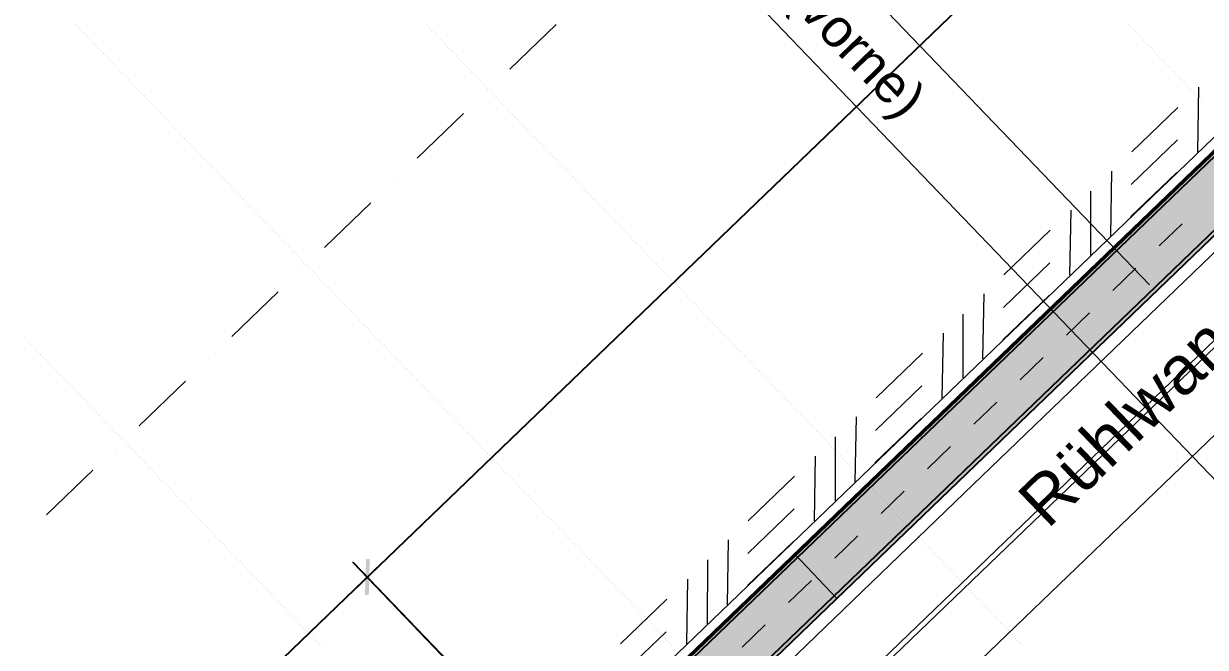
# Model space of a CAD drawing. Header units: metres. Extents: x 2687650.8 to 2687727.1, y 1234407.3 to 1234484.3.
# Drawn here: x 2687691.547 to 2687696.216, y 1234458.592 to 1234461.055 of the extents above; entities that cross this region are included whole.
import ezdxf

# ---------------------------------------------------------------- set-up
doc = ezdxf.new("R2010")
doc.units = ezdxf.units.M
for name, color, linetype in [('PDF_0', 7, 'Continuous'), ('PDF_A__BEML', 7, 'Continuous'), ('PDF_Ebene 2', 7, 'Continuous'), ('PDF_Text', 7, 'Continuous'), ('PDF_TITELBL_1', 7, 'Continuous')]:
    doc.layers.add(name, color=color, linetype=linetype)
for name, color, linetype, true_color in [('PDF__Parzellengrenze', 7, 'Continuous', 0x7f7f7f), ('PDF_E_Schnitte_1_50', 7, 'Continuous', 0x7f7f7f), ('PDF_Farbe71', 7, 'Continuous', 0xbfff7f)]:
    doc.layers.add(name, color=color, linetype=linetype, true_color=true_color)
doc.styles.add('PDF Arial', font='arial.ttf')

# ---------------------------------------------------------------- blocks, each defined once
blk = doc.blocks.new('A$C1c84ec86')
at = {"layer": 'PDF_0', "transparency": 33554559}
blk.add_hatch(color=256, dxfattribs=at).paths.add_polyline_path([(2530.1, 3413.61), (2520.15, 3423.77), (2519.09, 3422.71), (2529.04, 3412.55)])
at = {"layer": 'PDF_Farbe71', "transparency": 33554559}
blk.add_hatch(color=256, dxfattribs=at).paths.add_polyline_path([(2659.22, 4084.18), (2635.3, 4084.18), (2635.3, 3418.05), (2659.22, 3418.05)])
at = {"layer": 'PDF_0', "lineweight": 18}
blk.add_lwpolyline([(2631.27, 3398.79), (2631.27, 3856.21), (2631.27, 4186.21), (2384.26, 4186.21)], dxfattribs=at)
at = {"layer": 'PDF__Parzellengrenze', "lineweight": 18}
for points in [[(2418.97, 3597.76), (2418.97, 3623.16)], [(2418.97, 3585.06), (2418.97, 3585.06)], [(2418.97, 3546.96), (2418.97, 3572.36)], [(2418.97, 3534.26), (2418.97, 3534.26)], [(2418.97, 3496.16), (2418.97, 3521.56)], [(2418.97, 3483.46), (2418.97, 3483.46)], [(2418.97, 3445.36), (2418.97, 3470.76)], [(2418.97, 3432.66), (2418.97, 3432.66)], [(2418.97, 3394.56), (2418.97, 3419.96)], [(2418.97, 3381.86), (2418.97, 3381.86)], [(2418.97, 3343.76), (2418.97, 3369.16)]]:
    blk.add_lwpolyline(points, dxfattribs=at)
at = {"layer": 'PDF_A__BEML', "lineweight": 25}
for points in [[(2524.59, 3410.22), (2524.59, 4194.25)], [(2524.59, 3160.03), (2524.59, 3426.1)], [(2571.37, 3418.05), (2516.55, 3418.05), (2579.84, 3418.05)]]:
    blk.add_lwpolyline(points, dxfattribs=at)
at = {"layer": 'PDF_E_Schnitte_1_50', "color": 7, "lineweight": 50}
blk.add_lwpolyline([(2635.3, 3199.82), (2635.3, 4186.21), (2384.26, 4186.21)], dxfattribs=at)
at = {"layer": 'PDF_E_Schnitte_1_50', "lineweight": 18}
for points in [[(2635.3, 4186.21), (2635.3, 4134.77), (2635.3, 4099.84), (2635.3, 4064.71), (2635.3, 4029.78), (2635.3, 3994.86), (2635.3, 3959.72), (2635.3, 3924.79), (2635.3, 3889.66), (2635.3, 3854.73), (2635.3, 3819.8), (2635.3, 3784.67), (2635.3, 3749.74), (2635.3, 3714.6), (2635.3, 3679.68), (2635.3, 3644.75), (2635.3, 3609.62), (2635.3, 3574.69), (2635.3, 3539.76), (2635.3, 3504.63), (2635.3, 3469.7)], [(3109.01, 3438.16), (2664.3, 3438.16), (2664.08, 3611.1), (2664.08, 4186.21)], [(2689.06, 4186.21), (2689.06, 3465.26), (3109.01, 3465.26)], [(2691.18, 4186.21), (2691.18, 3465.26)], [(2716.15, 4186.21), (2716.15, 3465.26)], [(2631.06, 3770.91), (2612.86, 3789.11)], [(2612.86, 3777.47), (2612.86, 3752.28)], [(2621.96, 3768.58), (2621.96, 3743.18)], [(2631.06, 3759.48), (2631.06, 3734.08)], [(2631.06, 3723.28), (2612.86, 3741.27)], [(2631.06, 3712.28), (2612.86, 3729.84)], [(2631.06, 3700.85), (2612.86, 3719.05)], [(2612.86, 3707.62), (2612.86, 3682.22)], [(2621.96, 3698.52), (2621.96, 3673.12)], [(2631.06, 3689.42), (2631.06, 3664.01)], [(2631.06, 3653.22), (2612.86, 3671.42)], [(2631.06, 3642.42), (2612.86, 3659.78)], [(2631.06, 3630.78), (2612.86, 3648.99)], [(2612.86, 3637.56), (2612.86, 3612.16)], [(2621.96, 3628.45), (2621.96, 3603.05)], [(2631.06, 3619.35), (2631.06, 3593.95)], [(2631.06, 3583.16), (2612.86, 3601.36)], [(2631.06, 3572.36), (2612.86, 3589.93)], [(2631.06, 3560.93), (2612.86, 3578.92)], [(2612.86, 3567.49), (2612.86, 3542.09)], [(2621.96, 3558.39), (2621.96, 3532.99)], [(2631.06, 3549.29), (2631.06, 3524.1)], [(2659.22, 3546.11), (2635.3, 3546.11)], [(2631.06, 3513.09), (2612.86, 3531.3)], [(2631.06, 3502.3), (2612.86, 3519.87)], [(2631.06, 3490.87), (2612.86, 3508.86)], [(2612.86, 3497.43), (2612.86, 3472.03)], [(2621.96, 3488.33), (2621.96, 3463.14)]]:
    blk.add_lwpolyline(points, dxfattribs=at)
at = {"layer": 'PDF_E_Schnitte_1_50', "color": 160, "lineweight": 25, "true_color": 0x3333ff}
for points in [[(2659.22, 3168.07), (2659.22, 4186.21), (2635.3, 4186.21), (2635.3, 3168.07)], [(2636.78, 4186.21), (2636.78, 3168.07)], [(2657.73, 3168.07), (2657.73, 4186.21)]]:
    blk.add_lwpolyline(points, dxfattribs=at)
at = {"layer": 'PDF_E_Schnitte_1_50', "color": 7, "lineweight": 20}
for points in [[(2647.15, 3753.34), (2647.15, 3753.34)], [(2647.15, 3734.29), (2647.15, 3746.99)], [(2647.15, 3727.94), (2647.15, 3727.94)], [(2647.15, 3708.89), (2647.15, 3721.59)], [(2647.15, 3702.54), (2647.15, 3702.54)], [(2647.15, 3683.49), (2647.15, 3696.19)], [(2647.15, 3677.14), (2647.15, 3677.14)], [(2647.15, 3658.09), (2647.15, 3670.79)], [(2647.15, 3651.74), (2647.15, 3651.74)], [(2647.15, 3632.69), (2647.15, 3645.39)], [(2647.15, 3626.34), (2647.15, 3626.34)], [(2647.15, 3607.29), (2647.15, 3619.99)], [(2647.15, 3600.94), (2647.15, 3600.94)], [(2647.15, 3581.89), (2647.15, 3594.59)], [(2647.15, 3575.54), (2647.15, 3575.54)], [(2647.15, 3556.49), (2647.15, 3569.19)], [(2647.15, 3550.14), (2647.15, 3550.14)], [(2647.15, 3531.09), (2647.15, 3543.79)], [(2647.15, 3524.74), (2647.15, 3524.74)], [(2647.15, 3505.69), (2647.15, 3518.39)]]:
    blk.add_lwpolyline(points, dxfattribs=at)
at = {"layer": 'PDF_Ebene 2', "lineweight": 20}
for points in [[(2575.61, 3786.15), (2575.61, 3786.15)], [(2576.45, 3786.15), (2576.45, 3786.15)], [(2577.51, 3786.15), (2577.51, 3786.15)], [(2578.57, 3786.15), (2578.57, 3786.15)], [(2579.63, 3786.15), (2579.63, 3786.15)], [(2580.47, 3786.15), (2580.47, 3786.15)], [(2581.53, 3786.15), (2581.53, 3786.15)], [(2582.59, 3786.15), (2582.59, 3786.15)], [(2583.65, 3786.15), (2583.65, 3786.15)], [(2584.5, 3786.15), (2584.5, 3786.15)], [(2585.55, 3786.15), (2585.55, 3786.15)], [(2586.61, 3786.15), (2586.61, 3786.15)], [(2587.46, 3786.15), (2587.46, 3786.15)], [(2588.52, 3786.15), (2588.52, 3786.15)], [(2589.58, 3786.15), (2589.58, 3786.15)], [(2590.63, 3786.15), (2590.63, 3786.15)], [(2591.48, 3786.15), (2591.48, 3786.15)], [(2592.54, 3786.15), (2592.54, 3786.15)], [(2593.6, 3786.15), (2593.6, 3786.15)], [(2594.66, 3786.15), (2594.66, 3786.15)], [(2595.5, 3786.15), (2595.5, 3786.15)], [(2596.56, 3786.15), (2596.56, 3786.15)], [(2597.62, 3786.15), (2597.62, 3786.15)], [(2598.47, 3786.15), (2598.47, 3786.15)], [(2599.52, 3786.15), (2599.52, 3786.15)], [(2600.58, 3786.15), (2600.58, 3786.15)], [(2601.64, 3786.15), (2601.64, 3786.15)], [(2602.49, 3786.15), (2602.49, 3786.15)], [(2603.55, 3786.15), (2603.55, 3786.15)], [(2604.6, 3786.15), (2604.6, 3786.15)], [(2605.66, 3786.15), (2605.66, 3786.15)], [(2606.51, 3786.15), (2606.51, 3786.15)], [(2607.57, 3786.15), (2607.57, 3786.15)], [(2608.63, 3786.15), (2608.63, 3786.15)], [(2609.47, 3786.15), (2609.47, 3786.15)], [(2610.53, 3786.15), (2610.53, 3786.15)], [(2611.59, 3786.15), (2611.59, 3786.15)], [(2612.65, 3786.15), (2612.65, 3786.15)], [(2613.49, 3786.15), (2613.49, 3786.15)], [(2614.55, 3786.15), (2614.55, 3786.15)], [(2615.61, 3786.15), (2615.61, 3786.15)], [(2616.46, 3786.15), (2616.46, 3786.15)], [(2617.52, 3786.15), (2617.52, 3786.15)], [(2618.57, 3786.15), (2618.57, 3786.15)], [(2230.37, 3686.24), (3109.01, 3686.24)], [(2383.41, 3586.12), (2383.41, 3586.12)], [(2384.47, 3586.12), (2384.47, 3586.12)], [(2385.53, 3586.12), (2385.53, 3586.12)], [(2386.58, 3586.12), (2386.58, 3586.12)], [(2387.43, 3586.12), (2387.43, 3586.12)], [(2388.49, 3586.12), (2388.49, 3586.12)], [(2389.55, 3586.12), (2389.55, 3586.12)], [(2390.39, 3586.12), (2390.39, 3586.12)], [(2391.45, 3586.12), (2391.45, 3586.12)], [(2392.51, 3586.12), (2392.51, 3586.12)], [(2393.57, 3586.12), (2393.57, 3586.12)], [(2394.42, 3586.12), (2394.42, 3586.12)], [(2395.47, 3586.12), (2395.47, 3586.12)], [(2396.53, 3586.12), (2396.53, 3586.12)], [(2397.59, 3586.12), (2397.59, 3586.12)], [(2398.44, 3586.12), (2398.44, 3586.12)], [(2399.5, 3586.12), (2399.5, 3586.12)], [(2400.55, 3586.12), (2400.55, 3586.12)], [(2401.4, 3586.12), (2401.4, 3586.12)], [(2402.46, 3586.12), (2402.46, 3586.12)], [(2403.52, 3586.12), (2403.52, 3586.12)], [(2404.58, 3586.12), (2404.58, 3586.12)], [(2405.42, 3586.12), (2405.42, 3586.12)], [(2406.48, 3586.12), (2406.48, 3586.12)], [(2407.54, 3586.12), (2407.54, 3586.12)], [(2408.6, 3586.12), (2408.6, 3586.12)], [(2409.44, 3586.12), (2409.44, 3586.12)], [(2410.5, 3586.12), (2410.5, 3586.12)], [(2411.56, 3586.12), (2411.56, 3586.12)], [(2412.41, 3586.12), (2412.41, 3586.12)], [(2413.47, 3586.12), (2413.47, 3586.12)], [(2414.52, 3586.12), (2414.52, 3586.12)], [(2415.58, 3586.12), (2415.58, 3586.12)], [(2416.43, 3586.12), (2416.43, 3586.12)], [(2417.49, 3586.12), (2417.49, 3586.12)], [(2418.55, 3586.12), (2418.55, 3586.12)], [(2419.6, 3586.12), (2419.6, 3586.12)], [(2420.45, 3586.12), (2420.45, 3586.12)], [(2421.51, 3586.12), (2421.51, 3586.12)], [(2422.57, 3586.12), (2422.57, 3586.12)], [(2423.41, 3586.12), (2423.41, 3586.12)], [(2424.47, 3586.12), (2424.47, 3586.12)], [(2425.53, 3586.12), (2425.53, 3586.12)], [(2426.59, 3586.12), (2426.59, 3586.12)], [(2427.44, 3586.12), (2427.44, 3586.12)], [(2428.49, 3586.12), (2428.49, 3586.12)], [(2429.55, 3586.12), (2429.55, 3586.12)], [(2430.61, 3586.12), (2430.61, 3586.12)], [(2431.46, 3586.12), (2431.46, 3586.12)], [(2432.52, 3586.12), (2432.52, 3586.12)], [(2433.57, 3586.12), (2433.57, 3586.12)], [(2434.42, 3586.12), (2434.42, 3586.12)], [(2435.48, 3586.12), (2435.48, 3586.12)], [(2436.54, 3586.12), (2436.54, 3586.12)], [(2437.6, 3586.12), (2437.6, 3586.12)], [(2438.44, 3586.12), (2438.44, 3586.12)], [(2439.5, 3586.12), (2439.5, 3586.12)], [(2440.56, 3586.12), (2440.56, 3586.12)], [(2441.41, 3586.12), (2441.41, 3586.12)], [(2442.46, 3586.12), (2442.46, 3586.12)], [(2443.52, 3586.12), (2443.52, 3586.12)], [(2444.58, 3586.12), (2444.58, 3586.12)], [(2445.43, 3586.12), (2445.43, 3586.12)], [(2446.49, 3586.12), (2446.49, 3586.12)], [(2447.54, 3586.12), (2447.54, 3586.12)], [(2448.6, 3586.12), (2448.6, 3586.12)], [(2449.45, 3586.12), (2449.45, 3586.12)], [(2450.51, 3586.12), (2450.51, 3586.12)], [(2451.57, 3586.12), (2451.57, 3586.12)], [(2452.41, 3586.12), (2452.41, 3586.12)], [(2453.47, 3586.12), (2453.47, 3586.12)], [(2454.53, 3586.12), (2454.53, 3586.12)], [(2455.59, 3586.12), (2455.59, 3586.12)], [(2456.43, 3586.12), (2456.43, 3586.12)], [(2457.49, 3586.12), (2457.49, 3586.12)], [(2458.55, 3586.12), (2458.55, 3586.12)], [(2459.61, 3586.12), (2459.61, 3586.12)], [(2460.46, 3586.12), (2460.46, 3586.12)], [(2461.52, 3586.12), (2461.52, 3586.12)], [(2462.57, 3586.12), (2462.57, 3586.12)], [(2463.42, 3586.12), (2463.42, 3586.12)], [(2464.48, 3586.12), (2464.48, 3586.12)], [(2465.54, 3586.12), (2465.54, 3586.12)], [(2466.6, 3586.12), (2466.6, 3586.12)], [(2467.44, 3586.12), (2467.44, 3586.12)], [(2468.5, 3586.12), (2468.5, 3586.12)], [(2469.56, 3586.12), (2469.56, 3586.12)], [(2470.62, 3586.12), (2470.62, 3586.12)], [(2471.46, 3586.12), (2471.46, 3586.12)], [(2472.52, 3586.12), (2472.52, 3586.12)], [(2473.58, 3586.12), (2473.58, 3586.12)], [(2474.43, 3586.12), (2474.43, 3586.12)], [(2475.49, 3586.12), (2475.49, 3586.12)], [(2476.54, 3586.12), (2476.54, 3586.12)], [(2477.6, 3586.12), (2477.6, 3586.12)], [(2478.45, 3586.12), (2478.45, 3586.12)], [(2479.51, 3586.12), (2479.51, 3586.12)], [(2480.57, 3586.12), (2480.57, 3586.12)], [(2481.62, 3586.12), (2481.62, 3586.12)], [(2482.47, 3586.12), (2482.47, 3586.12)], [(2483.53, 3586.12), (2483.53, 3586.12)], [(2484.59, 3586.12), (2484.59, 3586.12)], [(2485.43, 3586.12), (2485.43, 3586.12)], [(2486.49, 3586.12), (2486.49, 3586.12)], [(2487.55, 3586.12), (2487.55, 3586.12)], [(2488.61, 3586.12), (2488.61, 3586.12)], [(2489.46, 3586.12), (2489.46, 3586.12)], [(2490.51, 3586.12), (2490.51, 3586.12)], [(2491.57, 3586.12), (2491.57, 3586.12)], [(2492.63, 3586.12), (2492.63, 3586.12)], [(2493.48, 3586.12), (2493.48, 3586.12)], [(2494.54, 3586.12), (2494.54, 3586.12)], [(2495.59, 3586.12), (2495.59, 3586.12)], [(2496.44, 3586.12), (2496.44, 3586.12)], [(2497.5, 3586.12), (2497.5, 3586.12)], [(2498.56, 3586.12), (2498.56, 3586.12)], [(2499.62, 3586.12), (2499.62, 3586.12)], [(2500.46, 3586.12), (2500.46, 3586.12)], [(2501.52, 3586.12), (2501.52, 3586.12)], [(2502.58, 3586.12), (2502.58, 3586.12)], [(2503.43, 3586.12), (2503.43, 3586.12)], [(2504.48, 3586.12), (2504.48, 3586.12)], [(2505.54, 3586.12), (2505.54, 3586.12)], [(2506.6, 3586.12), (2506.6, 3586.12)], [(2507.45, 3586.12), (2507.45, 3586.12)], [(2508.51, 3586.12), (2508.51, 3586.12)], [(2509.56, 3586.12), (2509.56, 3586.12)], [(2510.62, 3586.12), (2510.62, 3586.12)], [(2511.47, 3586.12), (2511.47, 3586.12)], [(2512.53, 3586.12), (2512.53, 3586.12)], [(2513.59, 3586.12), (2513.59, 3586.12)], [(2514.43, 3586.12), (2514.43, 3586.12)], [(2515.49, 3586.12), (2515.49, 3586.12)], [(2516.55, 3586.12), (2516.55, 3586.12)], [(2517.61, 3586.12), (2517.61, 3586.12)], [(2518.45, 3586.12), (2518.45, 3586.12)], [(2519.51, 3586.12), (2519.51, 3586.12)], [(2520.57, 3586.12), (2520.57, 3586.12)], [(2521.63, 3586.12), (2521.63, 3586.12)], [(2522.48, 3586.12), (2522.48, 3586.12)], [(2523.53, 3586.12), (2523.53, 3586.12)], [(2524.59, 3586.12), (2524.59, 3586.12)], [(2525.44, 3586.12), (2525.44, 3586.12)], [(2526.5, 3586.12), (2526.5, 3586.12)], [(2527.56, 3586.12), (2527.56, 3586.12)], [(2528.61, 3586.12), (2528.61, 3586.12)], [(2529.46, 3586.12), (2529.46, 3586.12)], [(2530.52, 3586.12), (2530.52, 3586.12)], [(2531.58, 3586.12), (2531.58, 3586.12)], [(2532.64, 3586.12), (2532.64, 3586.12)], [(2533.48, 3586.12), (2533.48, 3586.12)], [(2534.54, 3586.12), (2534.54, 3586.12)], [(2535.6, 3586.12), (2535.6, 3586.12)], [(2536.45, 3586.12), (2536.45, 3586.12)], [(2537.5, 3586.12), (2537.5, 3586.12)], [(2538.56, 3586.12), (2538.56, 3586.12)], [(2539.62, 3586.12), (2539.62, 3586.12)], [(2540.47, 3586.12), (2540.47, 3586.12)], [(2541.53, 3586.12), (2541.53, 3586.12)], [(2542.58, 3586.12), (2542.58, 3586.12)], [(2543.64, 3586.12), (2543.64, 3586.12)], [(2544.49, 3586.12), (2544.49, 3586.12)], [(2545.55, 3586.12), (2545.55, 3586.12)], [(2546.61, 3586.12), (2546.61, 3586.12)], [(2547.45, 3586.12), (2547.45, 3586.12)], [(2548.51, 3586.12), (2548.51, 3586.12)], [(2549.57, 3586.12), (2549.57, 3586.12)], [(2550.63, 3586.12), (2550.63, 3586.12)], [(2551.48, 3586.12), (2551.48, 3586.12)], [(2552.53, 3586.12), (2552.53, 3586.12)], [(2553.59, 3586.12), (2553.59, 3586.12)], [(2554.44, 3586.12), (2554.44, 3586.12)], [(2555.5, 3586.12), (2555.5, 3586.12)], [(2556.56, 3586.12), (2556.56, 3586.12)], [(2557.61, 3586.12), (2557.61, 3586.12)], [(2558.46, 3586.12), (2558.46, 3586.12)], [(2559.52, 3586.12), (2559.52, 3586.12)], [(2560.58, 3586.12), (2560.58, 3586.12)], [(2561.64, 3586.12), (2561.64, 3586.12)], [(2562.48, 3586.12), (2562.48, 3586.12)], [(2563.54, 3586.12), (2563.54, 3586.12)], [(2564.6, 3586.12), (2564.6, 3586.12)], [(2565.45, 3586.12), (2565.45, 3586.12)], [(2566.5, 3586.12), (2566.5, 3586.12)], [(2567.56, 3586.12), (2567.56, 3586.12)], [(2568.62, 3586.12), (2568.62, 3586.12)], [(2569.47, 3586.12), (2569.47, 3586.12)], [(2570.53, 3586.12), (2570.53, 3586.12)], [(2571.58, 3586.12), (2571.58, 3586.12)], [(2572.64, 3586.12), (2572.64, 3586.12)], [(2573.49, 3586.12), (2573.49, 3586.12)], [(2574.55, 3586.12), (2574.55, 3586.12)], [(2575.61, 3586.12), (2575.61, 3586.12)], [(2576.45, 3586.12), (2576.45, 3586.12)], [(2577.51, 3586.12), (2577.51, 3586.12)], [(2578.57, 3586.12), (2578.57, 3586.12)], [(2579.63, 3586.12), (2579.63, 3586.12)], [(2580.47, 3586.12), (2580.47, 3586.12)], [(2581.53, 3586.12), (2581.53, 3586.12)], [(2582.59, 3586.12), (2582.59, 3586.12)], [(2583.65, 3586.12), (2583.65, 3586.12)], [(2584.5, 3586.12), (2584.5, 3586.12)], [(2585.55, 3586.12), (2585.55, 3586.12)], [(2586.61, 3586.12), (2586.61, 3586.12)], [(2587.46, 3586.12), (2587.46, 3586.12)], [(2588.52, 3586.12), (2588.52, 3586.12)], [(2589.58, 3586.12), (2589.58, 3586.12)], [(2590.63, 3586.12), (2590.63, 3586.12)], [(2591.48, 3586.12), (2591.48, 3586.12)], [(2592.54, 3586.12), (2592.54, 3586.12)], [(2593.6, 3586.12), (2593.6, 3586.12)], [(2594.66, 3586.12), (2594.66, 3586.12)], [(2595.5, 3586.12), (2595.5, 3586.12)], [(2596.56, 3586.12), (2596.56, 3586.12)], [(2597.62, 3586.12), (2597.62, 3586.12)], [(2598.47, 3586.12), (2598.47, 3586.12)], [(2599.52, 3586.12), (2599.52, 3586.12)], [(2600.58, 3586.12), (2600.58, 3586.12)], [(2601.64, 3586.12), (2601.64, 3586.12)], [(2602.49, 3586.12), (2602.49, 3586.12)], [(2603.55, 3586.12), (2603.55, 3586.12)], [(2604.6, 3586.12), (2604.6, 3586.12)], [(2605.66, 3586.12), (2605.66, 3586.12)], [(2606.51, 3586.12), (2606.51, 3586.12)], [(2607.57, 3586.12), (2607.57, 3586.12)], [(2608.63, 3586.12), (2608.63, 3586.12)], [(2609.47, 3586.12), (2609.47, 3586.12)], [(2610.53, 3586.12), (2610.53, 3586.12)], [(2611.59, 3586.12), (2611.59, 3586.12)], [(2612.65, 3586.12), (2612.65, 3586.12)], [(2613.49, 3586.12), (2613.49, 3586.12)], [(2614.55, 3586.12), (2614.55, 3586.12)], [(2615.61, 3586.12), (2615.61, 3586.12)], [(2616.46, 3586.12), (2616.46, 3586.12)], [(2617.52, 3586.12), (2617.52, 3586.12)], [(2618.57, 3586.12), (2618.57, 3586.12)], [(2619.63, 3586.12), (2619.63, 3586.12)], [(2620.48, 3586.12), (2620.48, 3586.12)], [(2621.54, 3586.12), (2621.54, 3586.12)], [(2622.6, 3586.12), (2622.6, 3586.12)], [(2623.65, 3586.12), (2623.65, 3586.12)], [(2624.5, 3586.12), (2624.5, 3586.12)], [(2625.56, 3586.12), (2625.56, 3586.12)], [(2626.62, 3586.12), (2626.62, 3586.12)], [(2627.46, 3586.12), (2627.46, 3586.12)], [(2628.52, 3586.12), (2628.52, 3586.12)], [(2629.58, 3586.12), (2629.58, 3586.12)], [(2630.64, 3586.12), (2630.64, 3586.12)], [(2631.49, 3586.12), (2631.49, 3586.12)], [(2632.54, 3586.12), (2632.54, 3586.12)], [(2633.6, 3586.12), (2633.6, 3586.12)], [(2634.66, 3586.12), (2634.66, 3586.12)], [(2635.51, 3586.12), (2635.51, 3586.12)], [(2636.57, 3586.12), (2636.57, 3586.12)], [(2637.62, 3586.12), (2637.62, 3586.12)], [(2638.47, 3586.12), (2638.47, 3586.12)], [(2639.53, 3586.12), (2639.53, 3586.12)], [(2640.59, 3586.12), (2640.59, 3586.12)], [(2641.65, 3586.12), (2641.65, 3586.12)], [(2642.49, 3586.12), (2642.49, 3586.12)], [(2643.55, 3586.12), (2643.55, 3586.12)], [(2644.61, 3586.12), (2644.61, 3586.12)], [(2645.67, 3586.12), (2645.67, 3586.12)], [(2646.52, 3586.12), (2646.52, 3586.12)], [(2647.57, 3586.12), (2647.57, 3586.12)], [(2648.63, 3586.12), (2648.63, 3586.12)], [(2649.48, 3586.12), (2649.48, 3586.12)], [(2650.54, 3586.12), (2650.54, 3586.12)], [(2651.6, 3586.12), (2651.6, 3586.12)], [(2652.65, 3586.12), (2652.65, 3586.12)], [(2653.5, 3586.12), (2653.5, 3586.12)], [(2654.56, 3586.12), (2654.56, 3586.12)], [(2655.62, 3586.12), (2655.62, 3586.12)], [(2656.68, 3586.12), (2656.68, 3586.12)], [(2657.52, 3586.12), (2657.52, 3586.12)], [(2658.58, 3586.12), (2658.58, 3586.12)], [(2659.64, 3586.12), (2659.64, 3586.12)], [(2660.49, 3586.12), (2660.49, 3586.12)], [(2661.54, 3586.12), (2661.54, 3586.12)], [(2662.6, 3586.12), (2662.6, 3586.12)], [(2663.66, 3586.12), (2663.66, 3586.12)], [(2664.51, 3586.12), (2664.51, 3586.12)], [(2665.57, 3586.12), (2665.57, 3586.12)], [(2666.62, 3586.12), (2666.62, 3586.12)], [(2667.68, 3586.12), (2667.68, 3586.12)], [(2668.53, 3586.12), (2668.53, 3586.12)], [(2669.59, 3586.12), (2669.59, 3586.12)], [(2670.65, 3586.12), (2670.65, 3586.12)], [(2671.49, 3586.12), (2671.49, 3586.12)], [(2672.55, 3586.12), (2672.55, 3586.12)], [(2673.61, 3586.12), (2673.61, 3586.12)], [(2674.67, 3586.12), (2674.67, 3586.12)], [(2675.51, 3586.12), (2675.51, 3586.12)], [(2676.57, 3586.12), (2676.57, 3586.12)], [(2677.63, 3586.12), (2677.63, 3586.12)], [(2678.48, 3586.12), (2678.48, 3586.12)], [(2679.54, 3586.12), (2679.54, 3586.12)], [(2680.59, 3586.12), (2680.59, 3586.12)], [(2681.65, 3586.12), (2681.65, 3586.12)], [(2682.5, 3586.12), (2682.5, 3586.12)], [(2683.56, 3586.12), (2683.56, 3586.12)], [(2684.62, 3586.12), (2684.62, 3586.12)], [(2685.67, 3586.12), (2685.67, 3586.12)], [(2686.52, 3586.12), (2686.52, 3586.12)], [(2687.58, 3586.12), (2687.58, 3586.12)], [(2688.64, 3586.12), (2688.64, 3586.12)], [(2689.48, 3586.12), (2689.48, 3586.12)], [(2690.54, 3586.12), (2690.54, 3586.12)], [(2691.6, 3586.12), (2691.6, 3586.12)], [(2692.66, 3586.12), (2692.66, 3586.12)], [(2693.51, 3586.12), (2693.51, 3586.12)], [(2694.56, 3586.12), (2694.56, 3586.12)], [(2695.62, 3586.12), (2695.62, 3586.12)], [(2696.68, 3586.12), (2696.68, 3586.12)], [(2697.53, 3586.12), (2697.53, 3586.12)], [(2698.59, 3586.12), (2698.59, 3586.12)], [(2699.64, 3586.12), (2699.64, 3586.12)], [(2700.49, 3586.12), (2700.49, 3586.12)], [(2701.55, 3586.12), (2701.55, 3586.12)], [(2702.61, 3586.12), (2702.61, 3586.12)], [(2703.67, 3586.12), (2703.67, 3586.12)], [(2704.51, 3586.12), (2704.51, 3586.12)], [(2705.57, 3586.12), (2705.57, 3586.12)], [(2706.63, 3586.12), (2706.63, 3586.12)], [(2707.69, 3586.12), (2707.69, 3586.12)], [(2708.53, 3586.12), (2708.53, 3586.12)], [(2709.59, 3586.12), (2709.59, 3586.12)], [(2710.65, 3586.12), (2710.65, 3586.12)], [(2711.5, 3586.12), (2711.5, 3586.12)], [(2712.56, 3586.12), (2712.56, 3586.12)], [(2713.61, 3586.12), (2713.61, 3586.12)], [(2714.67, 3586.12), (2714.67, 3586.12)], [(2715.52, 3586.12), (2715.52, 3586.12)], [(2716.58, 3586.12), (2716.58, 3586.12)], [(2717.64, 3586.12), (2717.64, 3586.12)], [(2718.69, 3586.12), (2718.69, 3586.12)], [(2719.54, 3586.12), (2719.54, 3586.12)], [(2720.6, 3586.12), (2720.6, 3586.12)], [(2721.66, 3586.12), (2721.66, 3586.12)], [(2722.5, 3586.12), (2722.5, 3586.12)], [(2723.56, 3586.12), (2723.56, 3586.12)], [(2287.52, 3486.21), (2287.52, 3486.21)], [(2288.37, 3486.21), (2288.37, 3486.21)], [(2289.43, 3486.21), (2289.43, 3486.21)], [(2290.49, 3486.21), (2290.49, 3486.21)], [(2291.54, 3486.21), (2291.54, 3486.21)], [(2292.39, 3486.21), (2292.39, 3486.21)], [(2293.45, 3486.21), (2293.45, 3486.21)], [(2294.51, 3486.21), (2294.51, 3486.21)], [(2295.57, 3486.21), (2295.57, 3486.21)], [(2296.41, 3486.21), (2296.41, 3486.21)], [(2297.47, 3486.21), (2297.47, 3486.21)], [(2298.53, 3486.21), (2298.53, 3486.21)], [(2299.38, 3486.21), (2299.38, 3486.21)], [(2300.43, 3486.21), (2300.43, 3486.21)], [(2301.49, 3486.21), (2301.49, 3486.21)], [(2302.55, 3486.21), (2302.55, 3486.21)], [(2303.4, 3486.21), (2303.4, 3486.21)], [(2304.46, 3486.21), (2304.46, 3486.21)], [(2305.51, 3486.21), (2305.51, 3486.21)], [(2306.57, 3486.21), (2306.57, 3486.21)], [(2307.42, 3486.21), (2307.42, 3486.21)], [(2308.48, 3486.21), (2308.48, 3486.21)], [(2309.54, 3486.21), (2309.54, 3486.21)], [(2310.38, 3486.21), (2310.38, 3486.21)], [(2311.44, 3486.21), (2311.44, 3486.21)], [(2312.5, 3486.21), (2312.5, 3486.21)], [(2313.56, 3486.21), (2313.56, 3486.21)], [(2314.4, 3486.21), (2314.4, 3486.21)], [(2315.46, 3486.21), (2315.46, 3486.21)], [(2316.52, 3486.21), (2316.52, 3486.21)], [(2317.37, 3486.21), (2317.37, 3486.21)], [(2318.43, 3486.21), (2318.43, 3486.21)], [(2319.48, 3486.21), (2319.48, 3486.21)], [(2320.54, 3486.21), (2320.54, 3486.21)], [(2321.39, 3486.21), (2321.39, 3486.21)], [(2322.45, 3486.21), (2322.45, 3486.21)], [(2323.51, 3486.21), (2323.51, 3486.21)], [(2324.56, 3486.21), (2324.56, 3486.21)], [(2325.41, 3486.21), (2325.41, 3486.21)], [(2326.47, 3486.21), (2326.47, 3486.21)], [(2327.53, 3486.21), (2327.53, 3486.21)], [(2328.37, 3486.21), (2328.37, 3486.21)], [(2329.43, 3486.21), (2329.43, 3486.21)], [(2330.49, 3486.21), (2330.49, 3486.21)], [(2331.55, 3486.21), (2331.55, 3486.21)], [(2332.4, 3486.21), (2332.4, 3486.21)], [(2333.45, 3486.21), (2333.45, 3486.21)], [(2334.51, 3486.21), (2334.51, 3486.21)], [(2335.57, 3486.21), (2335.57, 3486.21)], [(2336.42, 3486.21), (2336.42, 3486.21)], [(2337.48, 3486.21), (2337.48, 3486.21)], [(2338.53, 3486.21), (2338.53, 3486.21)], [(2339.38, 3486.21), (2339.38, 3486.21)], [(2340.44, 3486.21), (2340.44, 3486.21)], [(2341.5, 3486.21), (2341.5, 3486.21)], [(2342.56, 3486.21), (2342.56, 3486.21)], [(2343.4, 3486.21), (2343.4, 3486.21)], [(2344.46, 3486.21), (2344.46, 3486.21)], [(2345.52, 3486.21), (2345.52, 3486.21)], [(2346.58, 3486.21), (2346.58, 3486.21)], [(2347.42, 3486.21), (2347.42, 3486.21)], [(2348.48, 3486.21), (2348.48, 3486.21)], [(2349.54, 3486.21), (2349.54, 3486.21)], [(2350.39, 3486.21), (2350.39, 3486.21)], [(2351.45, 3486.21), (2351.45, 3486.21)], [(2352.5, 3486.21), (2352.5, 3486.21)], [(2353.56, 3486.21), (2353.56, 3486.21)], [(2354.41, 3486.21), (2354.41, 3486.21)], [(2355.47, 3486.21), (2355.47, 3486.21)], [(2356.53, 3486.21), (2356.53, 3486.21)], [(2357.58, 3486.21), (2357.58, 3486.21)], [(2358.43, 3486.21), (2358.43, 3486.21)], [(2359.49, 3486.21), (2359.49, 3486.21)], [(2360.55, 3486.21), (2360.55, 3486.21)], [(2361.39, 3486.21), (2361.39, 3486.21)], [(2362.45, 3486.21), (2362.45, 3486.21)], [(2363.51, 3486.21), (2363.51, 3486.21)], [(2364.57, 3486.21), (2364.57, 3486.21)], [(2365.42, 3486.21), (2365.42, 3486.21)], [(2366.48, 3486.21), (2366.48, 3486.21)], [(2367.53, 3486.21), (2367.53, 3486.21)], [(2368.59, 3486.21), (2368.59, 3486.21)], [(2369.44, 3486.21), (2369.44, 3486.21)], [(2370.5, 3486.21), (2370.5, 3486.21)], [(2371.56, 3486.21), (2371.56, 3486.21)], [(2372.4, 3486.21), (2372.4, 3486.21)], [(2373.46, 3486.21), (2373.46, 3486.21)], [(2374.52, 3486.21), (2374.52, 3486.21)], [(2375.58, 3486.21), (2375.58, 3486.21)], [(2376.42, 3486.21), (2376.42, 3486.21)], [(2377.48, 3486.21), (2377.48, 3486.21)], [(2378.54, 3486.21), (2378.54, 3486.21)], [(2379.39, 3486.21), (2379.39, 3486.21)], [(2380.45, 3486.21), (2380.45, 3486.21)], [(2381.5, 3486.21), (2381.5, 3486.21)], [(2382.56, 3486.21), (2382.56, 3486.21)], [(2383.41, 3486.21), (2383.41, 3486.21)], [(2384.47, 3486.21), (2384.47, 3486.21)], [(2385.53, 3486.21), (2385.53, 3486.21)], [(2386.58, 3486.21), (2386.58, 3486.21)], [(2387.43, 3486.21), (2387.43, 3486.21)], [(2388.49, 3486.21), (2388.49, 3486.21)], [(2389.55, 3486.21), (2389.55, 3486.21)], [(2390.39, 3486.21), (2390.39, 3486.21)], [(2391.45, 3486.21), (2391.45, 3486.21)], [(2392.51, 3486.21), (2392.51, 3486.21)], [(2393.57, 3486.21), (2393.57, 3486.21)], [(2394.42, 3486.21), (2394.42, 3486.21)], [(2395.47, 3486.21), (2395.47, 3486.21)], [(2396.53, 3486.21), (2396.53, 3486.21)], [(2397.59, 3486.21), (2397.59, 3486.21)], [(2398.44, 3486.21), (2398.44, 3486.21)], [(2399.5, 3486.21), (2399.5, 3486.21)], [(2400.55, 3486.21), (2400.55, 3486.21)], [(2401.4, 3486.21), (2401.4, 3486.21)], [(2402.46, 3486.21), (2402.46, 3486.21)], [(2403.52, 3486.21), (2403.52, 3486.21)], [(2404.58, 3486.21), (2404.58, 3486.21)], [(2405.42, 3486.21), (2405.42, 3486.21)], [(2406.48, 3486.21), (2406.48, 3486.21)], [(2407.54, 3486.21), (2407.54, 3486.21)], [(2408.6, 3486.21), (2408.6, 3486.21)], [(2409.44, 3486.21), (2409.44, 3486.21)], [(2410.5, 3486.21), (2410.5, 3486.21)], [(2411.56, 3486.21), (2411.56, 3486.21)], [(2412.41, 3486.21), (2412.41, 3486.21)], [(2413.47, 3486.21), (2413.47, 3486.21)], [(2414.52, 3486.21), (2414.52, 3486.21)], [(2415.58, 3486.21), (2415.58, 3486.21)], [(2416.43, 3486.21), (2416.43, 3486.21)], [(2417.49, 3486.21), (2417.49, 3486.21)], [(2418.55, 3486.21), (2418.55, 3486.21)], [(2419.6, 3486.21), (2419.6, 3486.21)], [(2420.45, 3486.21), (2420.45, 3486.21)], [(2421.51, 3486.21), (2421.51, 3486.21)], [(2422.57, 3486.21), (2422.57, 3486.21)], [(2423.41, 3486.21), (2423.41, 3486.21)], [(2424.47, 3486.21), (2424.47, 3486.21)], [(2425.53, 3486.21), (2425.53, 3486.21)], [(2426.59, 3486.21), (2426.59, 3486.21)], [(2427.44, 3486.21), (2427.44, 3486.21)], [(2428.49, 3486.21), (2428.49, 3486.21)], [(2429.55, 3486.21), (2429.55, 3486.21)], [(2430.61, 3486.21), (2430.61, 3486.21)], [(2431.46, 3486.21), (2431.46, 3486.21)], [(2432.52, 3486.21), (2432.52, 3486.21)], [(2433.57, 3486.21), (2433.57, 3486.21)], [(2434.42, 3486.21), (2434.42, 3486.21)], [(2435.48, 3486.21), (2435.48, 3486.21)], [(2436.54, 3486.21), (2436.54, 3486.21)], [(2437.6, 3486.21), (2437.6, 3486.21)], [(2438.44, 3486.21), (2438.44, 3486.21)], [(2439.5, 3486.21), (2439.5, 3486.21)], [(2440.56, 3486.21), (2440.56, 3486.21)], [(2441.41, 3486.21), (2441.41, 3486.21)], [(2442.46, 3486.21), (2442.46, 3486.21)], [(2443.52, 3486.21), (2443.52, 3486.21)], [(2444.58, 3486.21), (2444.58, 3486.21)], [(2445.43, 3486.21), (2445.43, 3486.21)], [(2446.49, 3486.21), (2446.49, 3486.21)], [(2447.54, 3486.21), (2447.54, 3486.21)], [(2448.6, 3486.21), (2448.6, 3486.21)], [(2449.45, 3486.21), (2449.45, 3486.21)], [(2450.51, 3486.21), (2450.51, 3486.21)], [(2451.57, 3486.21), (2451.57, 3486.21)], [(2452.41, 3486.21), (2452.41, 3486.21)], [(2453.47, 3486.21), (2453.47, 3486.21)], [(2454.53, 3486.21), (2454.53, 3486.21)], [(2455.59, 3486.21), (2455.59, 3486.21)], [(2456.43, 3486.21), (2456.43, 3486.21)], [(2457.49, 3486.21), (2457.49, 3486.21)], [(2458.55, 3486.21), (2458.55, 3486.21)], [(2459.61, 3486.21), (2459.61, 3486.21)], [(2460.46, 3486.21), (2460.46, 3486.21)], [(2461.52, 3486.21), (2461.52, 3486.21)], [(2462.57, 3486.21), (2462.57, 3486.21)], [(2463.42, 3486.21), (2463.42, 3486.21)], [(2464.48, 3486.21), (2464.48, 3486.21)], [(2465.54, 3486.21), (2465.54, 3486.21)], [(2466.6, 3486.21), (2466.6, 3486.21)], [(2467.44, 3486.21), (2467.44, 3486.21)], [(2468.5, 3486.21), (2468.5, 3486.21)], [(2469.56, 3486.21), (2469.56, 3486.21)], [(2470.62, 3486.21), (2470.62, 3486.21)], [(2471.46, 3486.21), (2471.46, 3486.21)], [(2472.52, 3486.21), (2472.52, 3486.21)], [(2473.58, 3486.21), (2473.58, 3486.21)], [(2474.43, 3486.21), (2474.43, 3486.21)], [(2475.49, 3486.21), (2475.49, 3486.21)], [(2476.54, 3486.21), (2476.54, 3486.21)], [(2477.6, 3486.21), (2477.6, 3486.21)], [(2478.45, 3486.21), (2478.45, 3486.21)], [(2479.51, 3486.21), (2479.51, 3486.21)], [(2480.57, 3486.21), (2480.57, 3486.21)], [(2481.62, 3486.21), (2481.62, 3486.21)], [(2482.47, 3486.21), (2482.47, 3486.21)], [(2483.53, 3486.21), (2483.53, 3486.21)], [(2484.59, 3486.21), (2484.59, 3486.21)], [(2485.43, 3486.21), (2485.43, 3486.21)], [(2486.49, 3486.21), (2486.49, 3486.21)], [(2487.55, 3486.21), (2487.55, 3486.21)], [(2488.61, 3486.21), (2488.61, 3486.21)], [(2489.46, 3486.21), (2489.46, 3486.21)], [(2490.51, 3486.21), (2490.51, 3486.21)], [(2491.57, 3486.21), (2491.57, 3486.21)], [(2492.63, 3486.21), (2492.63, 3486.21)], [(2493.48, 3486.21), (2493.48, 3486.21)], [(2494.54, 3486.21), (2494.54, 3486.21)], [(2495.59, 3486.21), (2495.59, 3486.21)], [(2496.44, 3486.21), (2496.44, 3486.21)], [(2497.5, 3486.21), (2497.5, 3486.21)], [(2498.56, 3486.21), (2498.56, 3486.21)], [(2499.62, 3486.21), (2499.62, 3486.21)], [(2500.46, 3486.21), (2500.46, 3486.21)], [(2501.52, 3486.21), (2501.52, 3486.21)], [(2502.58, 3486.21), (2502.58, 3486.21)], [(2503.43, 3486.21), (2503.43, 3486.21)], [(2504.48, 3486.21), (2504.48, 3486.21)], [(2505.54, 3486.21), (2505.54, 3486.21)], [(2506.6, 3486.21), (2506.6, 3486.21)], [(2507.45, 3486.21), (2507.45, 3486.21)], [(2508.51, 3486.21), (2508.51, 3486.21)], [(2509.56, 3486.21), (2509.56, 3486.21)], [(2510.62, 3486.21), (2510.62, 3486.21)], [(2511.47, 3486.21), (2511.47, 3486.21)], [(2512.53, 3486.21), (2512.53, 3486.21)], [(2513.59, 3486.21), (2513.59, 3486.21)], [(2514.43, 3486.21), (2514.43, 3486.21)], [(2515.49, 3486.21), (2515.49, 3486.21)], [(2516.55, 3486.21), (2516.55, 3486.21)], [(2517.61, 3486.21), (2517.61, 3486.21)], [(2518.45, 3486.21), (2518.45, 3486.21)], [(2519.51, 3486.21), (2519.51, 3486.21)], [(2520.57, 3486.21), (2520.57, 3486.21)], [(2521.63, 3486.21), (2521.63, 3486.21)], [(2522.48, 3486.21), (2522.48, 3486.21)], [(2523.53, 3486.21), (2523.53, 3486.21)], [(2524.59, 3486.21), (2524.59, 3486.21)], [(2525.44, 3486.21), (2525.44, 3486.21)], [(2526.5, 3486.21), (2526.5, 3486.21)], [(2527.56, 3486.21), (2527.56, 3486.21)], [(2528.61, 3486.21), (2528.61, 3486.21)], [(2529.46, 3486.21), (2529.46, 3486.21)], [(2530.52, 3486.21), (2530.52, 3486.21)], [(2531.58, 3486.21), (2531.58, 3486.21)], [(2532.64, 3486.21), (2532.64, 3486.21)], [(2533.48, 3486.21), (2533.48, 3486.21)], [(2534.54, 3486.21), (2534.54, 3486.21)], [(2535.6, 3486.21), (2535.6, 3486.21)], [(2536.45, 3486.21), (2536.45, 3486.21)], [(2537.5, 3486.21), (2537.5, 3486.21)], [(2538.56, 3486.21), (2538.56, 3486.21)], [(2539.62, 3486.21), (2539.62, 3486.21)], [(2540.47, 3486.21), (2540.47, 3486.21)], [(2541.53, 3486.21), (2541.53, 3486.21)], [(2542.58, 3486.21), (2542.58, 3486.21)], [(2543.64, 3486.21), (2543.64, 3486.21)], [(2544.49, 3486.21), (2544.49, 3486.21)], [(2545.55, 3486.21), (2545.55, 3486.21)], [(2546.61, 3486.21), (2546.61, 3486.21)], [(2547.45, 3486.21), (2547.45, 3486.21)], [(2548.51, 3486.21), (2548.51, 3486.21)], [(2549.57, 3486.21), (2549.57, 3486.21)], [(2550.63, 3486.21), (2550.63, 3486.21)], [(2551.48, 3486.21), (2551.48, 3486.21)], [(2552.53, 3486.21), (2552.53, 3486.21)], [(2553.59, 3486.21), (2553.59, 3486.21)], [(2554.44, 3486.21), (2554.44, 3486.21)], [(2555.5, 3486.21), (2555.5, 3486.21)], [(2556.56, 3486.21), (2556.56, 3486.21)], [(2557.61, 3486.21), (2557.61, 3486.21)], [(2558.46, 3486.21), (2558.46, 3486.21)], [(2559.52, 3486.21), (2559.52, 3486.21)], [(2560.58, 3486.21), (2560.58, 3486.21)], [(2561.64, 3486.21), (2561.64, 3486.21)], [(2562.48, 3486.21), (2562.48, 3486.21)], [(2563.54, 3486.21), (2563.54, 3486.21)], [(2564.6, 3486.21), (2564.6, 3486.21)], [(2565.45, 3486.21), (2565.45, 3486.21)], [(2566.5, 3486.21), (2566.5, 3486.21)], [(2567.56, 3486.21), (2567.56, 3486.21)], [(2568.62, 3486.21), (2568.62, 3486.21)], [(2569.47, 3486.21), (2569.47, 3486.21)], [(2570.53, 3486.21), (2570.53, 3486.21)], [(2571.58, 3486.21), (2571.58, 3486.21)], [(2572.64, 3486.21), (2572.64, 3486.21)], [(2573.49, 3486.21), (2573.49, 3486.21)], [(2574.55, 3486.21), (2574.55, 3486.21)], [(2575.61, 3486.21), (2575.61, 3486.21)], [(2576.45, 3486.21), (2576.45, 3486.21)], [(2577.51, 3486.21), (2577.51, 3486.21)], [(2578.57, 3486.21), (2578.57, 3486.21)], [(2579.63, 3486.21), (2579.63, 3486.21)], [(2580.47, 3486.21), (2580.47, 3486.21)], [(2581.53, 3486.21), (2581.53, 3486.21)], [(2582.59, 3486.21), (2582.59, 3486.21)], [(2583.65, 3486.21), (2583.65, 3486.21)], [(2584.5, 3486.21), (2584.5, 3486.21)], [(2585.55, 3486.21), (2585.55, 3486.21)], [(2586.61, 3486.21), (2586.61, 3486.21)], [(2587.46, 3486.21), (2587.46, 3486.21)], [(2588.52, 3486.21), (2588.52, 3486.21)], [(2589.58, 3486.21), (2589.58, 3486.21)], [(2590.63, 3486.21), (2590.63, 3486.21)], [(2591.48, 3486.21), (2591.48, 3486.21)], [(2592.54, 3486.21), (2592.54, 3486.21)], [(2593.6, 3486.21), (2593.6, 3486.21)], [(2594.66, 3486.21), (2594.66, 3486.21)], [(2595.5, 3486.21), (2595.5, 3486.21)], [(2596.56, 3486.21), (2596.56, 3486.21)], [(2597.62, 3486.21), (2597.62, 3486.21)], [(2598.47, 3486.21), (2598.47, 3486.21)], [(2599.52, 3486.21), (2599.52, 3486.21)], [(2600.58, 3486.21), (2600.58, 3486.21)], [(2601.64, 3486.21), (2601.64, 3486.21)], [(2602.49, 3486.21), (2602.49, 3486.21)], [(2603.55, 3486.21), (2603.55, 3486.21)], [(2604.6, 3486.21), (2604.6, 3486.21)], [(2605.66, 3486.21), (2605.66, 3486.21)], [(2606.51, 3486.21), (2606.51, 3486.21)], [(2607.57, 3486.21), (2607.57, 3486.21)], [(2608.63, 3486.21), (2608.63, 3486.21)], [(2609.47, 3486.21), (2609.47, 3486.21)], [(2610.53, 3486.21), (2610.53, 3486.21)], [(2611.59, 3486.21), (2611.59, 3486.21)], [(2612.65, 3486.21), (2612.65, 3486.21)], [(2613.49, 3486.21), (2613.49, 3486.21)], [(2614.55, 3486.21), (2614.55, 3486.21)], [(2615.61, 3486.21), (2615.61, 3486.21)], [(2616.46, 3486.21), (2616.46, 3486.21)], [(2617.52, 3486.21), (2617.52, 3486.21)], [(2618.57, 3486.21), (2618.57, 3486.21)], [(2619.63, 3486.21), (2619.63, 3486.21)], [(2620.48, 3486.21), (2620.48, 3486.21)], [(2621.54, 3486.21), (2621.54, 3486.21)], [(2622.6, 3486.21), (2622.6, 3486.21)], [(2623.65, 3486.21), (2623.65, 3486.21)], [(2624.5, 3486.21), (2624.5, 3486.21)], [(2625.56, 3486.21), (2625.56, 3486.21)], [(2626.62, 3486.21), (2626.62, 3486.21)], [(2627.46, 3486.21), (2627.46, 3486.21)], [(2362.45, 3386.09), (2362.45, 3386.09)], [(2363.51, 3386.09), (2363.51, 3386.09)], [(2364.57, 3386.09), (2364.57, 3386.09)], [(2365.42, 3386.09), (2365.42, 3386.09)], [(2366.48, 3386.09), (2366.48, 3386.09)], [(2367.53, 3386.09), (2367.53, 3386.09)], [(2368.59, 3386.09), (2368.59, 3386.09)], [(2369.44, 3386.09), (2369.44, 3386.09)], [(2370.5, 3386.09), (2370.5, 3386.09)], [(2371.56, 3386.09), (2371.56, 3386.09)], [(2372.4, 3386.09), (2372.4, 3386.09)], [(2373.46, 3386.09), (2373.46, 3386.09)], [(2374.52, 3386.09), (2374.52, 3386.09)], [(2375.58, 3386.09), (2375.58, 3386.09)], [(2376.42, 3386.09), (2376.42, 3386.09)], [(2377.48, 3386.09), (2377.48, 3386.09)], [(2378.54, 3386.09), (2378.54, 3386.09)], [(2379.39, 3386.09), (2379.39, 3386.09)], [(2380.45, 3386.09), (2380.45, 3386.09)], [(2381.5, 3386.09), (2381.5, 3386.09)], [(2382.56, 3386.09), (2382.56, 3386.09)], [(2383.41, 3386.09), (2383.41, 3386.09)], [(2384.47, 3386.09), (2384.47, 3386.09)], [(2385.53, 3386.09), (2385.53, 3386.09)], [(2386.58, 3386.09), (2386.58, 3386.09)], [(2387.43, 3386.09), (2387.43, 3386.09)], [(2388.49, 3386.09), (2388.49, 3386.09)], [(2389.55, 3386.09), (2389.55, 3386.09)], [(2390.39, 3386.09), (2390.39, 3386.09)], [(2391.45, 3386.09), (2391.45, 3386.09)], [(2392.51, 3386.09), (2392.51, 3386.09)], [(2393.57, 3386.09), (2393.57, 3386.09)], [(2394.42, 3386.09), (2394.42, 3386.09)], [(2395.47, 3386.09), (2395.47, 3386.09)], [(2396.53, 3386.09), (2396.53, 3386.09)], [(2397.59, 3386.09), (2397.59, 3386.09)], [(2398.44, 3386.09), (2398.44, 3386.09)], [(2399.5, 3386.09), (2399.5, 3386.09)], [(2400.55, 3386.09), (2400.55, 3386.09)], [(2401.4, 3386.09), (2401.4, 3386.09)], [(2402.46, 3386.09), (2402.46, 3386.09)], [(2403.52, 3386.09), (2403.52, 3386.09)], [(2404.58, 3386.09), (2404.58, 3386.09)], [(2405.42, 3386.09), (2405.42, 3386.09)], [(2406.48, 3386.09), (2406.48, 3386.09)], [(2407.54, 3386.09), (2407.54, 3386.09)], [(2408.6, 3386.09), (2408.6, 3386.09)], [(2409.44, 3386.09), (2409.44, 3386.09)], [(2410.5, 3386.09), (2410.5, 3386.09)], [(2411.56, 3386.09), (2411.56, 3386.09)], [(2412.41, 3386.09), (2412.41, 3386.09)], [(2413.47, 3386.09), (2413.47, 3386.09)], [(2414.52, 3386.09), (2414.52, 3386.09)], [(2415.58, 3386.09), (2415.58, 3386.09)], [(2416.43, 3386.09), (2416.43, 3386.09)], [(2417.49, 3386.09), (2417.49, 3386.09)], [(2418.55, 3386.09), (2418.55, 3386.09)], [(2419.6, 3386.09), (2419.6, 3386.09)], [(2420.45, 3386.09), (2420.45, 3386.09)], [(2421.51, 3386.09), (2421.51, 3386.09)], [(2422.57, 3386.09), (2422.57, 3386.09)], [(2423.41, 3386.09), (2423.41, 3386.09)], [(2424.47, 3386.09), (2424.47, 3386.09)], [(2425.53, 3386.09), (2425.53, 3386.09)], [(2426.59, 3386.09), (2426.59, 3386.09)], [(2427.44, 3386.09), (2427.44, 3386.09)], [(2428.49, 3386.09), (2428.49, 3386.09)], [(2429.55, 3386.09), (2429.55, 3386.09)], [(2430.61, 3386.09), (2430.61, 3386.09)], [(2431.46, 3386.09), (2431.46, 3386.09)], [(2432.52, 3386.09), (2432.52, 3386.09)], [(2433.57, 3386.09), (2433.57, 3386.09)], [(2434.42, 3386.09), (2434.42, 3386.09)], [(2435.48, 3386.09), (2435.48, 3386.09)], [(2436.54, 3386.09), (2436.54, 3386.09)], [(2437.6, 3386.09), (2437.6, 3386.09)], [(2438.44, 3386.09), (2438.44, 3386.09)], [(2439.5, 3386.09), (2439.5, 3386.09)], [(2440.56, 3386.09), (2440.56, 3386.09)], [(2441.41, 3386.09), (2441.41, 3386.09)], [(2442.46, 3386.09), (2442.46, 3386.09)], [(2443.52, 3386.09), (2443.52, 3386.09)], [(2444.58, 3386.09), (2444.58, 3386.09)], [(2445.43, 3386.09), (2445.43, 3386.09)], [(2446.49, 3386.09), (2446.49, 3386.09)], [(2447.54, 3386.09), (2447.54, 3386.09)], [(2448.6, 3386.09), (2448.6, 3386.09)], [(2449.45, 3386.09), (2449.45, 3386.09)], [(2450.51, 3386.09), (2450.51, 3386.09)], [(2451.57, 3386.09), (2451.57, 3386.09)], [(2452.41, 3386.09), (2452.41, 3386.09)], [(2453.47, 3386.09), (2453.47, 3386.09)], [(2454.53, 3386.09), (2454.53, 3386.09)], [(2455.59, 3386.09), (2455.59, 3386.09)], [(2456.43, 3386.09), (2456.43, 3386.09)], [(2457.49, 3386.09), (2457.49, 3386.09)], [(2458.55, 3386.09), (2458.55, 3386.09)], [(2459.61, 3386.09), (2459.61, 3386.09)], [(2460.46, 3386.09), (2460.46, 3386.09)], [(2461.52, 3386.09), (2461.52, 3386.09)], [(2462.57, 3386.09), (2462.57, 3386.09)], [(2463.42, 3386.09), (2463.42, 3386.09)], [(2464.48, 3386.09), (2464.48, 3386.09)], [(2465.54, 3386.09), (2465.54, 3386.09)], [(2466.6, 3386.09), (2466.6, 3386.09)], [(2467.44, 3386.09), (2467.44, 3386.09)], [(2468.5, 3386.09), (2468.5, 3386.09)], [(2469.56, 3386.09), (2469.56, 3386.09)], [(2470.62, 3386.09), (2470.62, 3386.09)], [(2471.46, 3386.09), (2471.46, 3386.09)], [(2472.52, 3386.09), (2472.52, 3386.09)], [(2473.58, 3386.09), (2473.58, 3386.09)], [(2474.43, 3386.09), (2474.43, 3386.09)], [(2475.49, 3386.09), (2475.49, 3386.09)], [(2476.54, 3386.09), (2476.54, 3386.09)], [(2477.6, 3386.09), (2477.6, 3386.09)], [(2478.45, 3386.09), (2478.45, 3386.09)], [(2479.51, 3386.09), (2479.51, 3386.09)], [(2480.57, 3386.09), (2480.57, 3386.09)], [(2481.62, 3386.09), (2481.62, 3386.09)], [(2482.47, 3386.09), (2482.47, 3386.09)], [(2483.53, 3386.09), (2483.53, 3386.09)], [(2484.59, 3386.09), (2484.59, 3386.09)], [(2485.43, 3386.09), (2485.43, 3386.09)], [(2486.49, 3386.09), (2486.49, 3386.09)], [(2487.55, 3386.09), (2487.55, 3386.09)], [(2488.61, 3386.09), (2488.61, 3386.09)], [(2489.46, 3386.09), (2489.46, 3386.09)], [(2490.51, 3386.09), (2490.51, 3386.09)], [(2491.57, 3386.09), (2491.57, 3386.09)], [(2492.63, 3386.09), (2492.63, 3386.09)], [(2493.48, 3386.09), (2493.48, 3386.09)], [(2494.54, 3386.09), (2494.54, 3386.09)], [(2495.59, 3386.09), (2495.59, 3386.09)], [(2496.44, 3386.09), (2496.44, 3386.09)], [(2497.5, 3386.09), (2497.5, 3386.09)], [(2498.56, 3386.09), (2498.56, 3386.09)], [(2499.62, 3386.09), (2499.62, 3386.09)], [(2500.46, 3386.09), (2500.46, 3386.09)], [(2501.52, 3386.09), (2501.52, 3386.09)], [(2502.58, 3386.09), (2502.58, 3386.09)], [(2503.43, 3386.09), (2503.43, 3386.09)], [(2504.48, 3386.09), (2504.48, 3386.09)], [(2505.54, 3386.09), (2505.54, 3386.09)], [(2506.6, 3386.09), (2506.6, 3386.09)], [(2507.45, 3386.09), (2507.45, 3386.09)], [(2508.51, 3386.09), (2508.51, 3386.09)], [(2509.56, 3386.09), (2509.56, 3386.09)], [(2510.62, 3386.09), (2510.62, 3386.09)], [(2511.47, 3386.09), (2511.47, 3386.09)], [(2512.53, 3386.09), (2512.53, 3386.09)], [(2513.59, 3386.09), (2513.59, 3386.09)], [(2514.43, 3386.09), (2514.43, 3386.09)], [(2515.49, 3386.09), (2515.49, 3386.09)], [(2516.55, 3386.09), (2516.55, 3386.09)], [(2517.61, 3386.09), (2517.61, 3386.09)], [(2518.45, 3386.09), (2518.45, 3386.09)], [(2519.51, 3386.09), (2519.51, 3386.09)], [(2520.57, 3386.09), (2520.57, 3386.09)], [(2521.63, 3386.09), (2521.63, 3386.09)], [(2522.48, 3386.09), (2522.48, 3386.09)], [(2523.53, 3386.09), (2523.53, 3386.09)], [(2524.59, 3386.09), (2524.59, 3386.09)], [(2525.44, 3386.09), (2525.44, 3386.09)], [(2526.5, 3386.09), (2526.5, 3386.09)], [(2527.56, 3386.09), (2527.56, 3386.09)], [(2528.61, 3386.09), (2528.61, 3386.09)], [(2529.46, 3386.09), (2529.46, 3386.09)], [(2530.52, 3386.09), (2530.52, 3386.09)], [(2531.58, 3386.09), (2531.58, 3386.09)]]:
    blk.add_lwpolyline(points, dxfattribs=at)
at = {"layer": 'PDF_TITELBL_1', "lineweight": 18}
blk.add_lwpolyline([(2655.62, 3720.95), (2337.9, 3720.95)], dxfattribs=at)
at = {"layer": 'PDF_Text', "insert": (2703.11, 3624.86), "char_height": 19.0044, "attachment_point": 7, "rotation": 90, "style": 'PDF Arial'}
blk.add_mtext('Rühlwand Träger HEB 240', dxfattribs=at)
at = {"layer": 'PDF_Text', "insert": (2337.26, 3690.65), "char_height": 15.0028, "attachment_point": 7, "style": 'PDF Arial'}
blk.add_mtext('mit Netz K335 (vorne)', dxfattribs=at)

msp = doc.modelspace()

# ---------------------------------------------------------------- block references
at = {"xscale": 0.01, "yscale": 0.01, "zscale": 0.01, "rotation": 313.8734409291175}
msp.add_blockref('A$C1c84ec86', (2687650.7677, 1234453.3784), dxfattribs=at)

doc.saveas('drawing.dxf')
